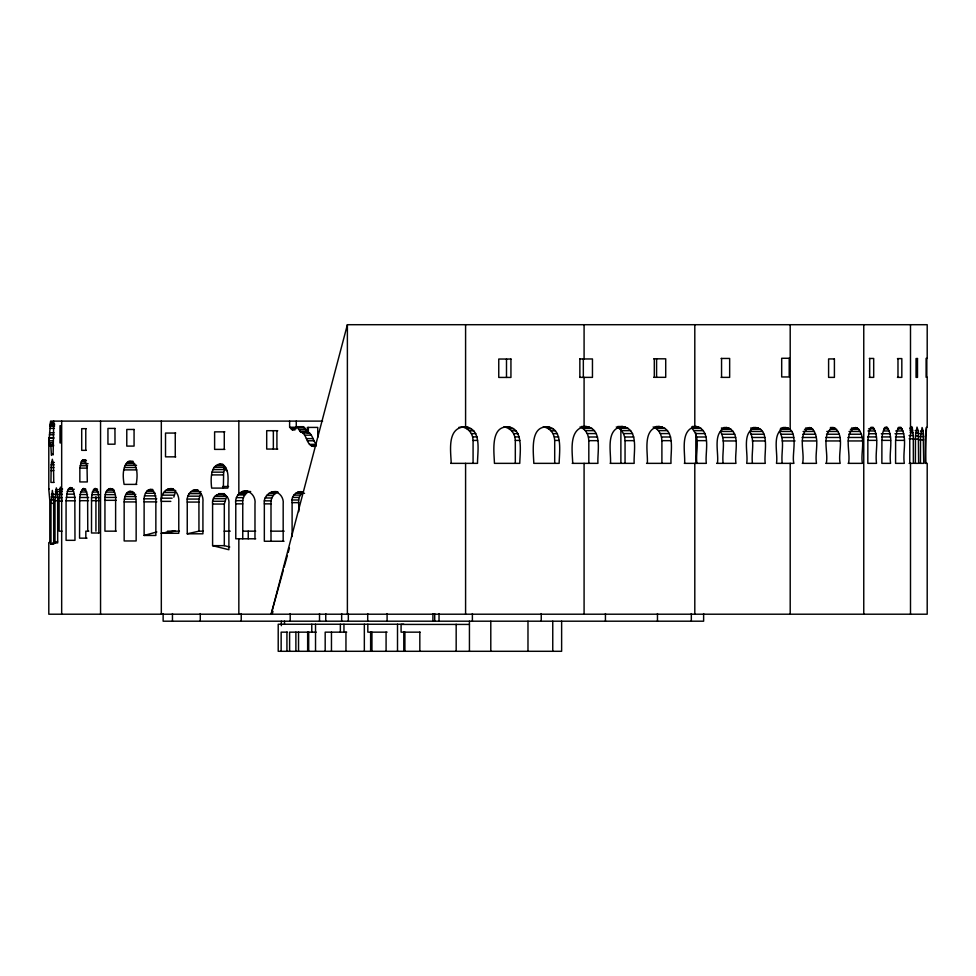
<?xml version="1.0" encoding="UTF-8"?>
<svg xmlns="http://www.w3.org/2000/svg" width="976" height="976" viewBox="0 0 976 976"><rect width="100%" height="100%" fill="white"/><g stroke="black" fill="none" stroke-linecap="round" stroke-linejoin="round"><path stroke-width="1.46" d="M62.025 531.164L59.109 531.164L59.109 497.638L60.39 487.109L61.671 501.152M284.04 541.253L264.337 541.253L264.337 503.86C263.093 496.308 270.45 490.111 277.757 491.831M270.999 541.253L270.999 503.86C270.413 499.053 273.036 493.893 277.745 492.258L271.084 492.258M53.717 421.107L53.131 454.865L52.289 453.925L51.435 455.377L50.85 445.739L50.166 444.422L49.91 445.995L49.63 445.227L48.8 437.699L48.8 489.391L49.813 500.59L49.813 542.546L48.8 542.558L48.8 614.209L927.2 614.209L927.2 463.356L925.236 463.356L925.321 436.296L926.492 427.281C926.126 435.528 925.48 453.462 925.956 463.356M98.966 532.994L91.512 532.994L91.537 497.589L92.415 492.063L95.172 488.354L97.929 492.063L98.82 497.589L98.844 532.994M50.996 503.348L52.35 490.367L53.656 499.993L53.704 544.23L50.996 544.23L50.996 503.348L53.924 503.348M55.01 500.749L56.352 487.878L57.645 497.418L57.694 542.912L55.01 542.912L55.01 500.749L57.926 500.749M49.3 437.699L50.569 421.107L322.617 421.107M53.863 482.412L50.935 482.412L51.191 464.796L52.338 459.257L53.485 464.796L53.753 482.412M172.984 488.769C165.713 487.268 160.515 494.734 161.321 501.371L170.824 501.371M867.859 440.371L869.128 430.965L871.068 427.525L873.313 427.525C879.827 438.053 874.813 451.839 876.533 463.356L867.823 463.356L867.859 440.371L876.533 440.371M881.901 440.371L882.487 433.722L884.073 428.854L886.245 427.073L887.367 427.525C893.882 438.053 888.868 451.839 890.588 463.356L881.865 463.356L881.901 440.371L890.588 440.371M895.614 440.371L896.883 430.965L898.835 427.525L901.08 427.525C907.595 438.053 902.58 451.839 904.301 463.356L895.578 463.356L895.614 440.371L904.301 440.371M66.075 500.81L67.381 491.392L68.296 489.269L70.528 487.488L71.675 487.939L73.676 491.392L74.823 497.357L74.981 540.326L66.075 540.326L66.075 500.81L75.03 500.81M87.023 538.154L79.556 538.154L79.703 497.492L80.764 491.989L83.668 488.39L86.559 491.989L87.62 497.492L87.767 531.164M124.159 501.92C124.281 497.882 125.404 492.014 130.15 491.209C134.908 492.014 136.018 497.882 136.152 501.92L136.152 540.96L124.159 540.96L124.159 501.92L135.444 501.92M219.746 464.247C230.617 465.881 227.64 480.692 227.835 488.098L211.658 488.098C210.682 480.107 209.828 462.49 222.674 464.247M212.597 504.043C210.95 490.672 230.543 490.672 228.896 504.043L228.896 549.732L212.597 545.657L212.597 504.043L224.309 504.043L226.688 496.442L214.976 496.442M223.37 488.098L223.638 472.152L225.737 467.37L214.025 467.37M909.754 463.356L909.754 438.81L911.804 426.549L913.292 435.564L913.377 463.356L909.132 463.356M79.849 468.114L81.228 461.916L82.74 459.794L84.424 459.794L87.01 465.772L87.315 481.937L79.849 481.937L79.849 468.114L87.315 468.114M116.229 531.164L104.944 531.164L104.944 500.322C104.578 496.064 105.249 489.549 110.276 488.464C115.314 489.549 115.973 496.064 115.619 500.322L115.619 531.164M149.987 489.488C155.282 490.574 156.111 497.382 155.855 501.871L155.855 535.458L144.119 535.458L144.119 501.871C143.411 496.503 145.839 487.988 152.805 489.488M136.811 484.389L124.111 484.389C118.596 453.889 141.715 453.889 136.201 484.389M173.826 497.174L175.29 492.526L163.578 492.526M195.078 489.976C200.861 490.342 203.581 496.967 202.923 502.067L202.923 533.799L187.246 533.799L187.246 502.067C186.148 495.759 191.052 488.451 198.006 489.976M187.246 533.799L198.958 531.164L198.921 499.065L200.751 493.636L189.051 493.636M292.105 536.544L292.105 502.64C290.714 496.442 296.436 490.489 302.694 491.806M298.754 511.644C299.486 505.666 296.521 497.748 302.17 493.344L295.508 493.344M255.688 538.789L235.777 538.789L235.777 503.86C234.435 496.76 240.413 489.598 247.843 491.087M242.756 538.789L242.756 503.86C242.182 499.029 244.232 493.441 249.014 491.538M48.8 489.391L49.276 488.744M927.2 427.171L927.2 377.261L926.102 377.261L926.102 358.387L927.2 358.387L927.2 324.703L347.383 324.703L271.145 614.209L283.333 570.13M272.194 614.209L272.987 611.269M284.138 567.19L287.395 555.429M288.201 552.489L289.421 548.085M296.777 426.683L300.364 431.673C305.842 433.332 306.183 440.432 309.49 444.361L316.151 444.361C312.845 440.432 312.503 433.332 307.025 431.673L303.426 426.683L296.777 426.683L292.361 429.916L289.616 427.256L289.616 421.107M50.996 544.23L54.558 541.778M55.01 542.912L57.535 541.338M450.668 463.356L477.52 463.356C477.325 451.973 482.486 428.232 464.808 426.841C446.618 427.732 450.888 451.546 451.205 463.356M144.119 535.458L156.819 531.944M826.013 463.356L840.19 463.356C837.603 453.145 845.802 433.527 833.211 427.525C820.621 433.527 828.831 453.145 826.245 463.356M716.628 463.356L735.977 463.356C734.098 453.059 741.699 431.368 726.681 427.525C711.65 431.368 719.263 453.059 717.384 463.356M755.985 427.525C740.967 431.368 748.568 453.059 746.689 463.356L765.282 463.356C763.439 453.962 771.455 426.549 753.13 427.525M785.765 427.525C770.747 431.368 778.348 453.059 776.469 463.356L793.939 463.356C790.987 455.133 800.991 426.183 782.911 427.525M684.627 463.356C685.396 452.242 679.406 429.074 696.23 426.5C712.053 430.087 704.709 452.657 706.343 463.356L684.347 463.356M170.056 488.769C176.156 489.11 179.206 495.942 178.779 501.371L178.779 533.286L161.321 533.286L173.533 531.164M572.717 463.356C572.375 451.534 568.276 427.927 586.1 426.5C603.205 428.769 597.153 452.205 597.934 463.356L572.18 463.356M610.232 463.356L634.168 463.356C633.387 452.205 639.426 428.769 622.334 426.5C605.23 428.769 611.269 452.205 610.488 463.356M646.563 463.356L671.012 463.356C670.231 452.205 676.283 428.769 659.178 426.5C642.074 428.769 648.125 452.205 647.344 463.356M161.321 533.286L175.229 531.164M721.105 358.448L729.658 358.448L729.658 377.37L721.105 377.37M869.335 358.46L873.691 358.46L873.691 377.383L869.335 377.383M897.456 358.595L901.824 358.595L901.824 377.383L897.456 377.383M653.749 358.814L665.717 358.814L665.717 377.322L653.749 377.322M579.634 358.961L592.456 358.961L592.456 377.37L579.634 377.37M50.532 422.547L53.534 422.547M50.471 423.255L53.473 423.255M50.179 424.121L54.68 424.121M50.081 425.06L54.595 425.06M50.032 426.219L54.534 426.219M581.525 426.5L586.1 426.5M617.771 426.5L622.334 426.5M656.14 426.5L659.178 426.5M692.191 426.5L696.23 426.5M581.562 426.976L589.162 426.976M617.796 426.976L625.396 426.976M654.652 426.976L662.24 426.976M692.118 426.976L698.84 426.976M289.616 427.256L296.265 427.256L296.265 421.107M458.964 427.305L461.282 427.305M461.331 427L468.138 427.305M503.75 427C524.527 424.523 519.964 450.888 519.769 463.356L494.442 463.356C494.112 451.888 489.842 423.584 510.375 427.305M543.132 427C563.908 424.523 559.346 450.888 559.15 463.356L533.811 463.356C533.494 451.888 529.224 423.584 549.756 427.305M298.083 427.488L304.732 427.488M723.826 427.525L726.681 427.525M830.381 427.525L833.211 427.525M870.409 427.525L873.313 427.525M884.463 427.525L887.367 427.525M898.176 427.525L901.08 427.525M721.423 427.988L729.084 427.988M750.727 427.988L758.389 427.988M781.044 427.988L788.169 427.988M805.676 427.988L811.337 427.988C820.975 436.723 814.448 452.327 816.509 463.356L802.333 463.356M830.771 427.988L835.017 427.988M851.572 427.988L857.233 427.988C866.871 436.723 860.344 452.327 862.406 463.356L848.229 463.356M909.73 428.159L912.56 428.159M49.898 428.366L54.412 428.366M580.049 426.976L582.904 428.391L592.017 428.391M616.271 426.976L619.126 428.391L628.251 428.391M653.127 426.976L655.982 428.391L665.095 428.391M701.28 428.391L691.874 428.391C701.097 437.468 695.217 452.156 696.937 463.356M86.181 428.671L81.703 428.671L81.703 450.339L86.181 450.339M290.946 428.659L296.277 428.659M463.795 427.354L466.748 428.659L471.188 428.659M505.934 427.305L508.984 428.659L513.437 428.659M545.316 427.305L548.366 428.659L552.819 428.659M868.555 428.854L874.362 428.854M884.061 428.854L888.416 428.854M897.761 428.854L902.129 428.854M299.168 429.257L305.817 429.257M780.214 429.196L790.194 429.196L790.194 324.703M721.337 429.33L731.329 429.33M750.654 429.33L760.633 429.33M780.422 429.33L790.365 429.33M804.517 429.33L813.02 429.33M829.612 429.33L836.7 429.33M850.413 429.33L858.917 429.33M292.361 429.916L295.02 429.916M910.047 430.074L912.877 430.074M277.733 430.697L266.704 430.697L266.704 449.058L277.733 449.058M582.904 428.391L585.356 430.648L594.469 430.648M619.126 428.391L621.578 430.648L630.703 430.648M655.982 428.391L658.434 430.648L667.547 430.648M693.973 430.648L703.379 430.648M915.244 430.538L918.074 430.538L918.331 433.015L918.623 463.356L914.378 463.356M466.748 428.659L469.371 430.819L473.811 430.819M508.984 428.659L511.607 430.819L516.06 430.819M548.366 428.659L550.989 430.819L555.442 430.819M299.949 431.136L306.61 431.136M868.006 430.965L875.265 430.965M883.5 430.965L889.307 430.965M895.761 430.965L903.02 430.965M920.344 431.063L923.174 431.063L923.723 463.356L919.477 463.356M733.244 431.453L720.41 431.453C726.046 441.042 721.764 452.937 723.143 463.356M762.561 431.453L749.714 431.453C755.351 441.042 751.069 452.937 752.447 463.356M791.841 431.453L779.507 431.453C785.131 441.042 780.849 452.937 782.227 463.356M803.126 431.453L814.472 431.453M826.806 431.453L838.14 431.453M849.022 431.453L860.356 431.453M300.364 431.673L307.025 431.673M224.858 431.856L214.61 431.856L214.61 449.387L224.858 449.387M301.413 431.929L308.074 431.929M910.291 432.6L913.121 432.6M49.544 432.783L54.046 432.783M175.753 433.063L165.517 433.063L165.517 456.841L175.753 456.841M302.987 433.002L309.648 433.002M915.5 433.015L918.331 433.015M585.356 430.648L587.235 433.576L596.348 433.576M621.578 430.648L623.469 433.576L632.582 433.576M658.434 430.648L660.313 433.576L669.426 433.576M695.583 433.576L704.989 433.576M469.371 430.819L471.384 433.637L475.824 433.637M511.607 430.819L513.62 433.637L518.073 433.637M550.989 430.819L553.002 433.637L557.442 433.637M868.689 433.722L875.948 433.722M881.291 433.722L890.002 433.722M894.992 433.722L903.715 433.722M919.197 433.588L923.442 433.588M721.886 434.235L734.733 434.235M751.203 434.235L764.037 434.235M780.983 434.235L792.988 434.235M802.821 434.235L815.57 434.235M826.501 434.235L839.25 434.235M848.717 434.235L861.466 434.235M49.422 434.747L53.924 434.747M304.634 435.162L311.295 435.162M909.046 435.564L913.292 435.564M915.695 435.93L918.526 435.93M919.38 436.577L923.625 436.577M471.384 433.637L472.652 436.906L477.093 436.906M513.62 433.637L514.889 436.906L519.33 436.906M553.002 433.637L554.27 436.906L558.711 436.906M587.235 433.576L588.418 436.992L597.532 436.992M623.469 433.576L624.64 436.992L633.766 436.992M660.313 433.576L661.496 436.992L670.61 436.992M696.596 436.992L706.002 436.992M867.676 436.931L876.387 436.931M881.718 436.931L890.441 436.931M895.431 436.931L904.142 436.931M722.826 437.468L735.66 437.468M752.13 437.468L764.964 437.468M781.91 437.468L793.695 437.468M802.101 437.468L816.265 437.468M825.781 437.468L839.946 437.468M847.998 437.468L862.162 437.468M48.8 437.699L53.802 437.699M49.471 438.261L53.851 438.261M306.379 438.602L313.04 438.602M909.132 438.81L913.377 438.81M914.378 439.139L918.623 439.139M919.477 439.859L923.723 439.859M472.652 436.906L473.079 440.432L477.52 440.432M514.889 436.906L515.316 440.432L519.769 440.432M554.27 436.906L554.697 440.432L559.15 440.432M588.418 436.992L588.821 440.652L597.934 440.652M624.64 436.992L625.055 440.652L634.168 440.652M661.496 436.992L661.899 440.652L671.012 440.652M696.937 440.652L706.343 440.652M49.605 440.81L52.521 440.81M307.355 440.786L314.016 440.786M723.143 440.945L735.977 440.945M752.447 440.945L765.282 440.945M782.227 440.945L795.062 440.945M802.333 440.945L816.509 440.945M826.013 440.945L840.19 440.945M848.229 440.945L862.406 440.945M49.544 442.653L52.472 442.653M50.166 444.422L53.094 444.422M50.569 444.739L53.485 444.739M309.49 444.361L311.039 445.544L316.358 445.544M50.85 445.739L53.765 445.739M311.039 445.544L315.992 446.166M82.74 459.794L85.729 459.794M81.947 460.611L86.425 460.611M128.747 461.245L132.98 461.245M81.228 461.916L85.705 461.916M127.417 462.099L133.065 462.099M51.423 462.478L54.351 462.478M80.618 463.661L88.084 463.661M126.233 463.478L134.7 463.478M217.648 464.613L223.504 464.613M51.191 464.796L54.119 464.796M125.257 465.308L136.542 465.308M215.696 465.674L224.48 465.674M80.154 465.772L87.62 465.772M124.525 467.48L135.823 467.48M51.033 467.553L53.948 467.553M212.744 469.578L224.443 469.578M124.111 469.895L136.811 469.895M50.935 470.615L53.863 470.615M211.926 472.152L223.638 472.152M211.658 474.909L223.37 474.909M222.589 486.512L228.555 486.512M69.369 487.939L72.358 487.939M82.606 488.817L85.583 488.817M94.147 488.793L97.136 488.793M59.695 489.049L62.623 489.049M108.678 488.891L112.911 488.891M68.296 489.269L74.274 489.269M167.652 489.208L173.508 489.208M55.681 489.598L58.597 489.598M81.618 490.037L86.095 490.037M93.208 490.062L97.685 490.062M148.291 489.94L152.524 489.94M107.214 490.147L114.265 490.147M165.444 490.489L175.68 490.489M192.833 490.403L197.213 490.403M146.729 491.221L153.781 491.221M59.414 491.331L62.342 491.331M67.381 491.392L73.346 491.392M55.4 491.648L58.316 491.648M128.6 491.575L132.834 491.575M190.759 491.66L201.007 491.66M242.353 491.538L250.661 491.538M80.764 491.989L86.73 491.989M92.415 492.063L98.393 492.063M106.018 492.111L114.485 492.111M297.668 492.197L302.999 492.197M127.161 492.648L134.212 492.648M239.767 492.868L246.635 492.868M145.448 493.258L155.318 493.258M268.62 493.502L275.281 493.502M218.636 493.661L224.492 493.661M245.818 493.771L238.839 493.771L238.839 421.107M51.386 494.173L54.314 494.173M66.673 494.149L74.127 494.149M55.181 494.32L58.109 494.32M59.219 494.271L62.135 494.271M125.916 494.344L135.786 494.344M80.105 494.539L87.572 494.539M91.842 494.637L99.308 494.637M105.201 494.612L115.083 494.612M216.672 494.734L225.456 494.734M237.766 494.954L244.744 494.954M162.211 495.161L174.216 495.161M293.752 495.125L300.401 495.125M266.582 495.466L273.243 495.466M144.533 495.857L155.831 495.857M187.831 496.174L199.543 496.174M124.965 496.564L136.25 496.564M51.179 496.857L54.095 496.857M55.046 497.418L57.974 497.418M66.222 497.357L75.176 497.357M292.532 497.418L299.193 497.418M79.703 497.492L88.657 497.492M91.537 497.589L99.003 497.589M104.835 497.431L116.12 497.431M59.109 497.638L62.037 497.638M236.424 497.638L243.402 497.638M265.118 497.98L271.767 497.98M161.43 498.187L172.105 498.187M144.082 498.809L156.782 498.809M213.683 498.675L225.395 498.675M124.367 499.151L135.652 499.151M187.209 499.065L198.921 499.065M51.045 499.993L53.961 499.993M291.958 499.993L298.619 499.993M104.944 500.322L116.229 500.322M79.556 500.676L88.523 500.676M91.512 500.676L98.966 500.676M235.741 500.688L242.719 500.688M264.35 500.859L271.011 500.859M59.109 501.152L62.025 501.152M212.878 501.261L224.578 501.261M144.119 501.871L156.819 501.871M187.246 502.067L198.958 502.067M292.105 502.64L298.754 502.64M235.777 503.86L242.756 503.86M264.337 503.86L270.999 503.86M88.816 531.164L85.827 531.164L85.827 538.154M167.494 531.164L179.425 531.164M198.958 531.164L203.228 531.164M224.163 531.164L230.226 531.164M242.756 531.164L255.688 531.164M270.95 531.164L284.162 531.164M212.597 545.657L224.309 545.657L229.738 547.011M403.796 624.237L278.209 624.237L278.209 651.297L561.627 651.297L561.627 621.2M469.432 624.42L401.087 624.42L401.087 632.155L420.07 632.155M287.432 632.155L281.149 632.155L281.149 651.297M316.2 632.155L289.604 632.155L289.604 651.297M346.687 632.155L325.179 632.155L325.179 651.297M387.106 632.155L367.818 632.155L367.818 624.237M273.756 491.831C279.807 491.892 283.992 498.163 283.174 503.86L283.174 541.253M245.183 491.087C251.576 491.16 255.944 497.858 254.98 503.86L254.98 538.789M312.003 446.166L314.101 446.508M300.035 491.806L304.549 493.344M857.233 427.988L855.44 427.525C842.849 433.527 851.048 453.145 848.461 463.356M811.337 427.988L809.543 427.525C796.953 433.527 805.151 453.145 802.565 463.356M223.589 468.395L227.323 470.993M918.074 430.538L917.001 427.11L915.476 435.93L915.39 463.356M923.174 431.063L922.088 427.525L920.551 436.577L920.466 463.356M926.822 358.387L926.822 377.261M910.498 324.703L910.498 432.514M910.498 463.356L910.498 614.209M897.981 358.595L897.981 377.383M869.689 358.46L869.689 377.383M863.76 324.703L863.76 614.209M790.194 463.356L790.194 614.209M721.557 358.448L721.557 377.37M703.623 613.599L703.623 621.2L163.138 621.2L163.138 613.599M695.827 432.941L695.827 463.356M694.802 324.703L694.802 426.756M694.802 463.356L694.802 614.209M691.325 613.599L691.325 621.2M661.899 440.652L661.899 463.356M657.47 613.599L657.47 621.2M656.592 358.814L656.592 377.322M654.31 358.814L654.31 377.322M625.055 440.652L625.055 463.356M620.882 428.659L620.882 463.356M605.437 613.599L605.437 621.2M588.821 440.652L588.821 463.356M584.087 324.703L584.087 358.961M584.087 377.37L584.087 426.817M584.087 463.356L584.087 614.209M583.331 358.961L583.331 377.37M579.854 358.961L579.854 377.37M554.697 440.432L554.697 463.356M552.758 621.2L552.758 651.297M541.241 613.599L541.241 621.2M527.979 621.2L527.979 651.297M515.316 440.432L515.316 463.356M506.495 359.034L506.495 377.431M490.794 621.2L490.794 651.297M473.079 440.432L473.079 463.356M472.384 613.599L472.384 621.2M469.432 621.2L469.432 651.297M465.589 324.703L465.589 426.951M465.589 463.356L465.589 614.209M456.17 624.237L456.17 651.297M439.029 613.599L439.029 621.2M434.71 613.697L434.71 621.2M432.905 613.709L432.905 621.2M419.826 632.155L419.826 651.297M404.906 632.155L404.906 651.297M403.796 631.753L403.796 651.297M397.513 624.237L397.513 651.297M387.094 613.599L387.094 621.2M386.081 632.155L386.081 651.297M371.941 632.155L371.941 651.297M370.624 631.753L370.624 651.297M367.708 613.599L367.708 621.2M364.341 624.237L364.341 651.297M348.322 613.599L348.322 621.2M347.383 324.703L347.383 614.209M345.955 632.155L345.955 651.297M343.955 624.237L343.955 632.155M341.661 613.599L341.661 621.2M340.356 624.237L340.356 632.155M331.462 632.155L331.462 651.297M325.752 613.697L325.752 621.2M319.518 613.599L319.518 621.2M317.749 437.236L317.749 427.415L307.355 427.415L307.355 433.027M315.529 624.237L315.529 651.297M311.771 624.237L311.771 632.155M308.697 632.155L308.697 651.297M308.355 427.415L308.355 433.027M307.647 632.155L307.647 651.297M298.534 632.155L298.534 651.297M295.887 632.155L295.887 651.297M290.201 613.599L290.201 621.2M286.932 632.155L286.932 651.297M284.492 621.2L284.492 624.237M281.332 621.2L281.332 625.714M276.916 430.697L276.916 449.058M273.353 430.697L273.353 449.058M248.233 531.164L248.233 538.789M241.231 613.599L241.231 621.2M238.839 538.789L238.839 614.209M224.273 431.856L224.273 449.387M224.309 504.043L224.309 545.657M200.275 613.599L200.275 621.2M175.253 433.063L175.253 456.841M172.459 613.599L172.459 621.2M161.321 421.107L161.321 614.209M100.552 421.107L100.552 614.209M95.929 496.699L95.929 531.164M85.778 428.671L85.778 450.339M61.671 421.107L61.671 614.209M789.206 358.277L781.691 358.277L781.691 376.956L789.206 376.956L789.206 358.277M917.489 358.521L916.049 358.521L916.049 377.383L917.489 377.383L917.489 358.521M834.407 358.936L828.6 358.936L828.6 377.383L834.407 377.383L834.407 358.936M510.936 359.034L498.76 359.034L498.76 377.431L510.936 377.431L510.936 359.034M61.268 425.743L59.987 425.743L59.987 442.884L61.268 442.884L61.268 425.743M115.009 428.427L107.946 428.427L107.946 444.19L115.009 444.19L114.948 428.427M134.066 429.464L126.782 429.464L126.782 446.093L134.066 446.093L134.066 429.464"/></g></svg>
